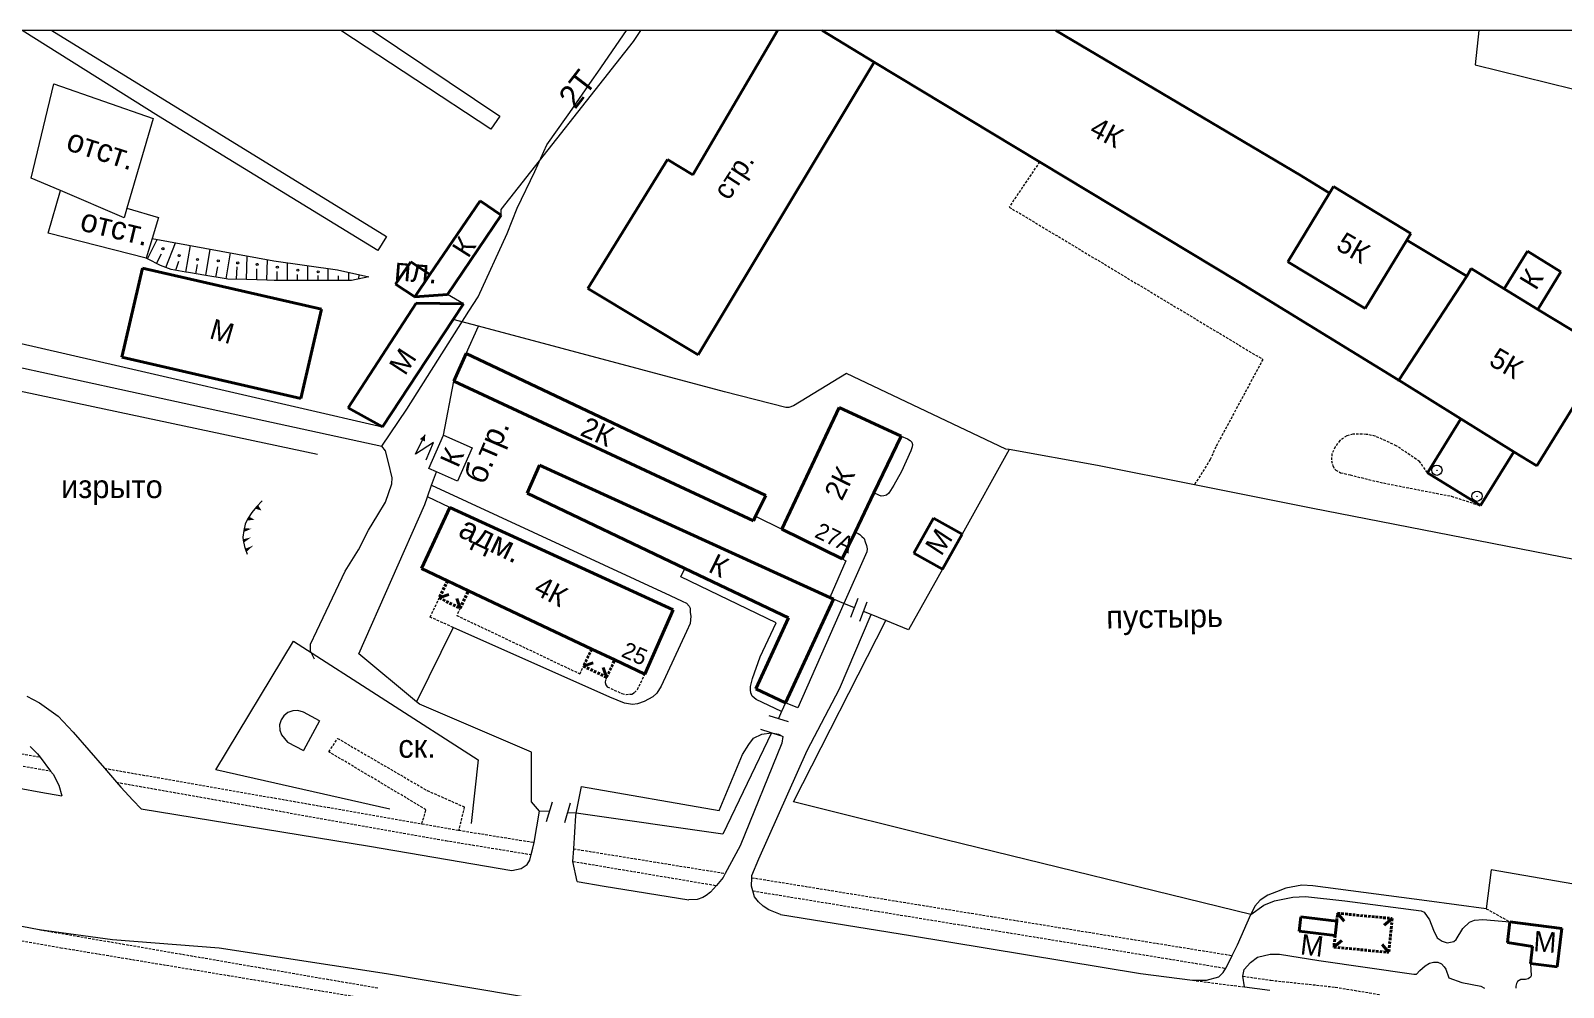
# Model space of a CAD drawing. Extents: x 1000 to 4000, y -5000 to -1000.
# Drawn here: x 2150.5 to 2450.5, y -1187.3 to -1000 of the extents above; entities that cross this region are included whole.
import ezdxf
from ezdxf.enums import TextEntityAlignment as Align

# ---------------------------------------------------------------- set-up
doc = ezdxf.new("R2010")
doc.units = 0
doc.header["$MEASUREMENT"] = 0
doc.linetypes.add('DASHED', pattern=[0.75, 0.5, -0.25])
for name, color, linetype in [('1', 7, 'CONTINUOUS'), ('11', 7, 'CONTINUOUS'), ('13', 7, 'CONTINUOUS'), ('14', 7, 'CONTINUOUS'), ('16', 7, 'CONTINUOUS'), ('17', 7, 'CONTINUOUS'), ('18', 7, 'CONTINUOUS'), ('19', 7, 'CONTINUOUS'), ('24', 7, 'CONTINUOUS'), ('37', 7, 'CONTINUOUS'), ('40', 7, 'CONTINUOUS'), ('5', 7, 'CONTINUOUS'), ('7', 7, 'CONTINUOUS')]:
    doc.layers.add(name, color=color, linetype=linetype)
doc.styles.get("Standard").update_dxf_attribs({"font": 'txt', "height": 0.2})

msp = doc.modelspace()

# ---------------------------------------------------------------- linework, layer by layer
at = {"layer": '1', "color": 253, "linetype": 'Continuous', "lineweight": 0}
msp.add_line((3000, -1000), (2000, -1000), dxfattribs=at)
at = {"layer": '11', "color": 253, "linetype": 'Continuous', "lineweight": 0}
for p, q in [((2268.55, -1002.13), (2269.98, -1000)), ((2433.95, -1000), (2433.24, -1006.66)), ((2242.63, -1035.04), (2268.55, -1002.13)), ((2433.24, -1006.66), (2463.44, -1014.18)), ((2153.96, -1039.62), (2156.39, -1031.32)), ((2242.63, -1036.14), (2242.63, -1035.04)), ((2173.17, -1044.54), (2153.96, -1039.62)), ((2235.28, -1053.48), (2232.12, -1051.66)), ((2238.18, -1057.86), (2233.25, -1056.55)), ((2235.81, -1063.17), (2238.18, -1057.86)), ((2286.36, -1070.67), (2238.18, -1057.86)), ((2147.86, -1061.07), (2167.99, -1065.7)), ((2167.99, -1065.7), (2203.02, -1073.77)), ((2310.22, -1067.11), (2299.83, -1073.42)), ((2341.41, -1081.89), (2310.22, -1067.11)), ((2231.36, -1079.21), (2233.39, -1068.59)), ((2298.36, -1073.77), (2286.36, -1070.67)), ((2203.02, -1073.77), (2219.39, -1077.54)), ((2298.93, -1073.77), (2298.36, -1073.77)), ((2299.83, -1073.42), (2298.93, -1073.77)), ((2342.06, -1082), (2332.84, -1098.54)), ((2342.06, -1082), (2341.41, -1081.89)), ((2359.33, -1085.09), (2342.06, -1082)), ((2378.31, -1088.89), (2359.33, -1085.09)), ((2229.03, -1088.94), (2229.96, -1086.33)), ((2401.14, -1093.46), (2378.31, -1088.89)), ((2227.68, -1092.73), (2228.2, -1091.27)), ((2228.2, -1091.27), (2229.03, -1088.94)), ((2214.76, -1121.96), (2227.68, -1092.73)), ((2452.97, -1103.57), (2401.14, -1093.46)), ((2292.44, -1095.06), (2297.57, -1097.59)), ((2310.11, -1103.78), (2306.98, -1110.97)), ((2309.37, -1103.42), (2310.11, -1103.78)), ((2329.02, -1105.38), (2322.37, -1117.3)), ((2307.7, -1111.28), (2298.3, -1131.6)), ((2306.98, -1110.97), (2307.7, -1111.28)), ((2309.73, -1112.11), (2307.7, -1111.28)), ((2311.77, -1112.95), (2309.73, -1112.11)), ((2311.06, -1114.82), (2312.49, -1111.08)), ((2312.85, -1115.56), (2314.28, -1111.82)), ((2299.85, -1150.94), (2317.95, -1115.49)), ((2315.07, -1114.3), (2313.57, -1113.69)), ((2317.95, -1115.49), (2315.07, -1114.3)), ((2322.37, -1117.3), (2317.95, -1115.49)), ((2226.09, -1131.36), (2214.76, -1121.96)), ((2226.65, -1131.81), (2226.09, -1131.36)), ((2248.57, -1141.2), (2226.65, -1131.81)), ((2297.53, -1133.25), (2296.89, -1134.63)), ((2298.3, -1131.6), (2297.53, -1133.25)), ((2297.29, -1138.05), (2293.48, -1136.81)), ((2294.99, -1134.03), (2298.8, -1135.23)), ((2295.53, -1137.47), (2286.04, -1157.3)), ((2248.57, -1150.93), (2248.57, -1141.2)), ((2250.13, -1152.76), (2248.57, -1150.93)), ((2251.53, -1154.79), (2252.65, -1150.95)), ((2255.11, -1155.01), (2256.22, -1151.17)), ((2329.69, -1158.41), (2299.85, -1150.94)), ((2252.09, -1152.87), (2250.13, -1152.76)), ((2257.33, -1153.18), (2255.66, -1153.09)), ((2286.04, -1157.3), (2257.33, -1153.18)), ((2257.33, -1153.18), (2257.33, -1153.18)), ((2389.34, -1173.03), (2329.69, -1158.41)), ((2436.37, -1164.28), (2435.41, -1171.87)), ((2480.55, -1171.92), (2436.37, -1164.28)), ((2392.68, -1169.21), (2391.18, -1170.2)), ((2394.41, -1168.54), (2392.68, -1169.21)), ((2396.23, -1167.87), (2394.41, -1168.54)), ((2399.36, -1167.29), (2396.23, -1167.87)), ((2401.51, -1167.42), (2399.36, -1167.29)), ((2423.78, -1170.36), (2401.51, -1167.42)), ((2390.12, -1171.39), (2389.34, -1173.03)), ((2391.18, -1170.2), (2390.12, -1171.39)), ((2435.41, -1171.87), (2423.78, -1170.36))]:
    msp.add_line(p, q, dxfattribs=at)
msp.add_point((2317.95, -1115.49), dxfattribs=at)
at = {"layer": '13', "color": 253, "linetype": 'Continuous', "lineweight": 40}
for p, q in [((2280.16, -1028.2), (2296.74, -1000)), ((2315.65, -1006.16), (2305.44, -1000)), ((2351.19, -1000), (2399.11, -1028.36)), ((2315.65, -1006.16), (2281.22, -1063.45)), ((2348.01, -1025.68), (2315.65, -1006.16)), ((2259.6, -1050.49), (2275.19, -1025.22)), ((2275.19, -1025.22), (2280.16, -1028.2)), ((2387.1, -1049.26), (2348.01, -1025.68)), ((2399.11, -1028.36), (2404.76, -1031.79)), ((2404.76, -1031.79), (2396.58, -1045.23)), ((2404.76, -1031.79), (2405.54, -1030.51)), ((2405.54, -1030.51), (2420.68, -1039.69)), ((2228.69, -1047.76), (2238.52, -1033.3)), ((2238.52, -1033.3), (2242.63, -1036.14)), ((2242.63, -1036.14), (2232.12, -1051.66)), ((2420.68, -1039.69), (2419.9, -1040.98)), ((2419.9, -1040.98), (2411.71, -1054.41)), ((2419.9, -1040.98), (2431.61, -1048.08)), ((2438.96, -1050.53), (2443.48, -1043.14)), ((2443.48, -1043.14), (2450.03, -1047.24)), ((2168.4, -1063.93), (2172.43, -1046.46)), ((2172.43, -1046.46), (2207.45, -1054.52)), ((2224.94, -1045.22), (2221.98, -1049.6)), ((2228.69, -1047.76), (2224.94, -1045.22)), ((2396.58, -1045.23), (2411.71, -1054.41)), ((2431.61, -1048.08), (2432.49, -1046.57)), ((2432.49, -1046.57), (2438.96, -1050.53)), ((2221.98, -1049.6), (2225.72, -1052.13)), ((2225.72, -1052.13), (2228.69, -1047.76)), ((2418.16, -1068.32), (2387.1, -1049.26)), ((2418.34, -1068.42), (2431.61, -1048.08)), ((2450.03, -1047.24), (2445.55, -1054.56)), ((2232.12, -1051.66), (2225.72, -1052.13)), ((2281.22, -1063.45), (2259.6, -1050.49)), ((2438.96, -1050.53), (2445.55, -1054.56)), ((2207.45, -1054.52), (2203.43, -1071.99)), ((2212.69, -1073.86), (2226.02, -1053.34)), ((2226.02, -1053.34), (2235.28, -1053.48)), ((2235.28, -1053.48), (2233.25, -1056.55)), ((2445.55, -1054.56), (2459.13, -1062.86)), ((2233.25, -1056.55), (2219.39, -1077.54)), ((2168.4, -1063.93), (2203.43, -1071.99)), ((2233.39, -1068.59), (2235.81, -1063.17)), ((2235.81, -1063.17), (2294.44, -1091.01)), ((2459.13, -1062.86), (2445.3, -1085.21)), ((2291.99, -1095.97), (2233.39, -1068.59)), ((2418.34, -1068.42), (2418.16, -1068.32)), ((2430.47, -1075.97), (2418.34, -1068.42)), ((2219.39, -1077.54), (2212.69, -1073.86)), ((2297.57, -1097.59), (2308.8, -1073.77)), ((2308.8, -1073.77), (2320.9, -1079.37)), ((2423.9, -1086.53), (2430.47, -1075.97)), ((2440.84, -1082.43), (2430.47, -1075.97)), ((2320.9, -1079.37), (2315.57, -1090.49)), ((2440.84, -1082.43), (2434.28, -1092.98)), ((2445.3, -1085.21), (2440.84, -1082.43)), ((2250.13, -1085.03), (2247.72, -1090.56)), ((2306.98, -1110.97), (2250.13, -1085.03)), ((2434.28, -1092.98), (2423.9, -1086.53)), ((2247.72, -1090.56), (2278.58, -1105.26)), ((2294.44, -1091.01), (2292.44, -1095.06)), ((2315.57, -1090.49), (2311.91, -1098.14)), ((2227.03, -1105.25), (2232.59, -1093.35)), ((2232.59, -1093.35), (2276.3, -1113.38)), ((2292.44, -1095.06), (2291.99, -1095.97)), ((2309.37, -1103.42), (2297.57, -1097.59)), ((2327.25, -1095.42), (2323.43, -1102.26)), ((2327.25, -1095.42), (2332.84, -1098.54)), ((2311.91, -1098.14), (2309.37, -1103.42)), ((2332.84, -1098.54), (2329.02, -1105.38)), ((2323.43, -1102.26), (2329.02, -1105.38)), ((2232.16, -1107.68), (2227.03, -1105.25)), ((2278.58, -1105.26), (2298.9, -1114.94)), ((2236.23, -1109.62), (2232.16, -1107.68)), ((2260.35, -1121.05), (2236.23, -1109.62)), ((2230.53, -1111.05), (2232.41, -1110.39)), ((2234.61, -1113.04), (2233.94, -1111.15)), ((2298.3, -1131.6), (2307.7, -1111.28)), ((2307.7, -1111.28), (2306.98, -1110.97)), ((2276.3, -1113.38), (2270.74, -1125.97)), ((2298.9, -1114.94), (2292.49, -1128.84)), ((2264.87, -1123.19), (2260.35, -1121.05)), ((2258.75, -1124.41), (2260.64, -1123.73)), ((2263.28, -1126.55), (2262.61, -1124.67)), ((2270.74, -1125.97), (2264.87, -1123.19)), ((2292.49, -1128.84), (2298.3, -1131.6)), ((2406.32, -1172.76), (2407.59, -1174.31)), ((2398.8, -1176.27), (2399.13, -1173.48)), ((2399.13, -1173.48), (2406.17, -1174.31)), ((2406.17, -1174.31), (2405.84, -1177.1)), ((2417.02, -1173.8), (2415.48, -1175.08)), ((2439.6, -1178.52), (2440.03, -1174.43)), ((2440.03, -1174.43), (2450.25, -1175.78)), ((2450.25, -1175.78), (2449.28, -1183.24)), ((2405.84, -1177.1), (2398.8, -1176.27)), ((2405.62, -1179.39), (2407.17, -1178.12)), ((2444.5, -1179.28), (2439.6, -1178.52)), ((2416.35, -1180.43), (2415.08, -1178.89)), ((2444.07, -1182.63), (2444.5, -1179.28)), ((2449.28, -1183.24), (2444.07, -1182.63))]:
    msp.add_line(p, q, dxfattribs=at)
at = {"layer": '13', "color": 253, "linetype": 'DASHED', "lineweight": 40}
for p, q in [((2232.16, -1107.68), (2230.53, -1111.05)), ((2234.61, -1113.04), (2236.23, -1109.62)), ((2230.53, -1111.05), (2234.61, -1113.04)), ((2260.35, -1121.05), (2258.75, -1124.41)), ((2258.75, -1124.41), (2263.28, -1126.55)), ((2263.28, -1126.55), (2264.87, -1123.19)), ((2406.17, -1174.31), (2406.32, -1172.76)), ((2406.32, -1172.76), (2417.02, -1173.8)), ((2417.02, -1173.8), (2416.35, -1180.43)), ((2405.84, -1177.1), (2405.62, -1179.39)), ((2405.62, -1179.39), (2416.35, -1180.43))]:
    msp.add_line(p, q, dxfattribs=at)
at = {"layer": '14', "color": 253, "linetype": 'Continuous', "lineweight": 0}
for p, q in [((2150.64, -1028.86), (2155.09, -1010.43)), ((2155.09, -1010.43), (2174.5, -1017.22)), ((2174.5, -1017.22), (2169.4, -1034.76)), ((2156.39, -1031.32), (2150.64, -1028.86)), ((2168.85, -1036.64), (2156.39, -1031.32)), ((2169.4, -1034.76), (2168.85, -1036.64)), ((2169.4, -1034.76), (2175.56, -1036.56)), ((2175.56, -1036.56), (2174.32, -1040.69)), ((2174.32, -1040.69), (2173.17, -1044.54)), ((2193.83, -1094.32), (2193.11, -1095.41)), ((2194.73, -1093.21), (2193.83, -1094.32)), ((2195.87, -1092.03), (2194.73, -1093.21)), ((2192.26, -1097.84), (2192.1, -1099.12)), ((2192.56, -1096.61), (2192.26, -1097.84)), ((2192.81, -1095.99), (2192.56, -1096.61)), ((2193.11, -1095.41), (2192.81, -1095.99)), ((2192.1, -1099.12), (2192.13, -1099.72)), ((2192.13, -1099.72), (2192.39, -1100.97)), ((2192.39, -1100.97), (2192.59, -1101.56)), ((2192.59, -1101.56), (2192.95, -1102.49))]:
    msp.add_line(p, q, dxfattribs=at)
for points in [[(2194.43, -1093.55), (2195.05, -1092.87), (2195.73, -1093.92)], [(2192.21, -1098.16), (2192.37, -1097.4), (2193.81, -1097.48)], [(2192.85, -1095.9), (2193.26, -1095.13), (2194.4, -1095.72)], [(2192.21, -1100.26), (2192.12, -1099.57), (2193.7, -1099.17)], [(2192.77, -1102.03), (2192.55, -1101.42), (2194.14, -1100.77)]]:
    msp.add_solid(points, dxfattribs=at)
at = {"layer": '16', "color": 253, "linetype": 'Continuous', "lineweight": 0}
for p, q in [((2225.84, -1082.9), (2227.78, -1079.08)), ((2228.5, -1085.69), (2231.36, -1079.21)), ((2231.36, -1079.21), (2236.97, -1081.69)), ((2229.41, -1080.59), (2225.84, -1082.9)), ((2227.93, -1084.01), (2229.41, -1080.59)), ((2236.97, -1081.69), (2234.11, -1088.17)), ((2229.96, -1086.33), (2228.5, -1085.69)), ((2234.11, -1088.17), (2229.96, -1086.33))]:
    msp.add_line(p, q, dxfattribs=at)
msp.add_solid([(2227.78, -1079.08), (2227.7, -1080.41), (2226.72, -1079.94)], dxfattribs=at)
at = {"layer": '18', "color": 253, "linetype": 'Continuous', "lineweight": 0}
for p, q in [((2261.54, -1008.1), (2267.15, -1000)), ((2256.06, -1016.01), (2260.45, -1009.67)), ((2260.45, -1009.67), (2261.54, -1008.1)), ((2255.42, -1016.94), (2256.06, -1016.01)), ((2251.57, -1022.34), (2255.42, -1016.94)), ((2249.2, -1027.6), (2251.57, -1022.34)), ((2245.78, -1034.77), (2249.2, -1027.6)), ((2243.81, -1039.69), (2245.78, -1034.77)), ((2238.16, -1052.08), (2243.81, -1039.69)), ((2236.3, -1054.88), (2238.16, -1052.08)), ((2224.14, -1074.07), (2236.3, -1054.88)), ((2122.81, -1060.38), (2171.6, -1070.98)), ((2171.6, -1070.98), (2219.28, -1081.32)), ((2219.28, -1081.32), (2224.14, -1074.07))]:
    msp.add_line(p, q, dxfattribs=at)
at = {"layer": '24', "color": 253, "linetype": 'Continuous', "lineweight": 0}
for p, q in [((2175.6, -1016.72), (2148.89, -1000)), ((2154.72, -1000), (2220.17, -1040.3)), ((2240.6, -1019.3), (2211.26, -1000)), ((2217.36, -1000), (2242.36, -1016.73)), ((2218.5, -1043.05), (2175.6, -1016.72)), ((2242.36, -1016.73), (2240.6, -1019.3)), ((2220.17, -1040.3), (2218.5, -1043.05)), ((2320.9, -1079.37), (2322.17, -1079.88)), ((2322.17, -1079.88), (2322.7, -1080.22)), ((2322.82, -1082.22), (2320.98, -1086.31)), ((2322.7, -1080.22), (2323.03, -1080.56)), ((2323.09, -1081.48), (2322.82, -1082.22)), ((2323.03, -1080.56), (2323.16, -1081.02)), ((2323.16, -1081.02), (2323.09, -1081.48)), ((2320.98, -1086.31), (2319.49, -1088.97)), ((2232.59, -1093.35), (2228.2, -1091.27)), ((2229.03, -1088.94), (2275.71, -1110.59)), ((2316.53, -1090.95), (2315.57, -1090.49)), ((2317.03, -1091.09), (2316.53, -1090.95)), ((2317.56, -1091.08), (2317.03, -1091.09)), ((2318.07, -1090.94), (2317.56, -1091.08)), ((2318.5, -1090.51), (2318.07, -1090.94)), ((2319.49, -1088.97), (2318.5, -1090.51)), ((2311.91, -1098.14), (2312.5, -1098.42)), ((2312.5, -1098.42), (2312.81, -1098.6)), ((2312.81, -1098.6), (2313.25, -1098.99)), ((2313.25, -1098.99), (2313.66, -1099.42)), ((2313.66, -1099.42), (2313.9, -1100.04)), ((2313.9, -1100.04), (2314.15, -1100.76)), ((2314.15, -1100.76), (2314.25, -1101.46)), ((2313.95, -1102.59), (2309.73, -1112.11)), ((2314.17, -1102.02), (2313.95, -1102.59)), ((2314.25, -1101.46), (2314.17, -1102.02)), ((2277.81, -1106.88), (2278.58, -1105.26)), ((2296.45, -1115.89), (2277.81, -1106.88)), ((2275.71, -1110.59), (2278.07, -1111.66)), ((2278.07, -1111.66), (2278.88, -1112.09)), ((2278.88, -1112.09), (2279.43, -1112.68)), ((2279.43, -1112.68), (2279.61, -1113.07)), ((2309.73, -1112.11), (2300.68, -1132.58)), ((2279.61, -1113.07), (2279.65, -1113.88)), ((2279.78, -1114.61), (2279.61, -1116.07)), ((2279.65, -1113.88), (2279.78, -1114.61)), ((2293.32, -1122.54), (2296.45, -1115.89)), ((2308.83, -1128.81), (2315.07, -1114.3)), ((2233.27, -1116.81), (2226.09, -1131.36)), ((2263.87, -1130.47), (2233.27, -1116.81)), ((2278.92, -1117.61), (2273.97, -1128.29)), ((2279.61, -1116.07), (2278.92, -1117.61)), ((2291.83, -1126.82), (2293.32, -1122.54)), ((2291.43, -1128.35), (2291.83, -1126.82)), ((2149.83, -1130.3), (2152.28, -1131.57)), ((2266.78, -1131.67), (2263.87, -1130.47)), ((2272.34, -1130.39), (2270.63, -1131.29)), ((2273.11, -1129.66), (2272.34, -1130.39)), ((2273.97, -1128.29), (2273.11, -1129.66)), ((2291.4, -1129.04), (2291.43, -1128.35)), ((2291.47, -1129.62), (2291.4, -1129.04)), ((2291.76, -1130.28), (2291.47, -1129.62)), ((2292.52, -1130.93), (2291.76, -1130.28)), ((2302.52, -1140.88), (2308.83, -1128.81)), ((2152.28, -1131.57), (2155.9, -1134.18)), ((2268.32, -1131.93), (2266.78, -1131.67)), ((2269.3, -1131.8), (2268.32, -1131.93)), ((2270.63, -1131.29), (2269.3, -1131.8)), ((2297.53, -1133.25), (2292.52, -1130.93)), ((2300.68, -1132.58), (2298.3, -1131.6)), ((2087.88, -1136.85), (2152.52, -1149.08)), ((2155.9, -1134.18), (2158.84, -1137.32)), ((2158.84, -1137.32), (2164.99, -1144.39)), ((2297.57, -1139.45), (2289.4, -1159.57)), ((2289.88, -1141.7), (2291.09, -1139.7)), ((2291.09, -1139.7), (2292.05, -1138.5)), ((2292.05, -1138.5), (2293.65, -1137.7)), ((2293.65, -1137.7), (2295.53, -1137.47)), ((2295.53, -1137.47), (2296.93, -1137.7)), ((2296.93, -1137.7), (2297.73, -1138.18)), ((2297.73, -1138.18), (2297.57, -1139.45)), ((2150.46, -1140.12), (2151.91, -1141.55)), ((2151.91, -1141.55), (2152.41, -1142.2)), ((2152.41, -1142.2), (2154.46, -1144.92)), ((2285.33, -1152.66), (2289.88, -1141.7)), ((2293.08, -1162.09), (2302.52, -1140.88)), ((2154.46, -1144.92), (2154.95, -1145.56)), ((2154.95, -1145.56), (2156.07, -1147.69)), ((2164.99, -1144.39), (2167.36, -1147.12)), ((2156.07, -1147.69), (2156.66, -1149.76)), ((2167.36, -1147.12), (2168.18, -1148.06)), ((2168.18, -1148.06), (2170.57, -1150.63)), ((2257.33, -1153.18), (2258.37, -1147.93)), ((2258.37, -1147.93), (2285.33, -1152.66)), ((2152.52, -1149.08), (2156.66, -1149.76)), ((2170.57, -1150.63), (2172.17, -1152.3)), ((2172.17, -1152.3), (2216.85, -1159.61)), ((2249.06, -1158.89), (2250.13, -1152.76)), ((2256.84, -1160.15), (2257.25, -1153.62)), ((2257.25, -1153.62), (2257.33, -1153.18)), ((2216.85, -1159.61), (2244.73, -1164.38)), ((2248.52, -1161.28), (2248.86, -1160.02)), ((2248.86, -1160.02), (2249.06, -1158.89)), ((2256.69, -1162.61), (2256.84, -1160.15)), ((2289.4, -1159.57), (2286.48, -1164.96)), ((2246.55, -1163.98), (2247.7, -1163.2)), ((2247.7, -1163.2), (2248.23, -1162.38)), ((2248.23, -1162.38), (2248.52, -1161.28)), ((2257.51, -1166.57), (2256.69, -1162.61)), ((2291.72, -1165.37), (2293.08, -1162.09)), ((2244.73, -1164.38), (2246.55, -1163.98)), ((2257.51, -1166.57), (2262.78, -1167.47)), ((2286.06, -1165.74), (2284.78, -1167.34)), ((2286.48, -1164.96), (2286.06, -1165.74)), ((2291.64, -1167.46), (2291.7, -1165.8)), ((2291.7, -1165.8), (2291.72, -1165.37)), ((2262.78, -1167.47), (2279.39, -1170.14)), ((2282.1, -1169.67), (2280.97, -1170.04)), ((2282.74, -1169.31), (2282.1, -1169.67)), ((2283.62, -1168.62), (2282.74, -1169.31)), ((2284.78, -1167.34), (2283.62, -1168.62)), ((2291.89, -1168.38), (2291.64, -1167.46)), ((2292.2, -1169.54), (2291.89, -1168.38)), ((2292.99, -1170.52), (2292.2, -1169.54)), ((2395.97, -1169.91), (2397.56, -1169.62)), ((2397.56, -1169.62), (2400.04, -1169.5)), ((2400.04, -1169.5), (2407.72, -1170.36)), ((2125.34, -1170.78), (2152.21, -1175.97)), ((2280.97, -1170.04), (2279.39, -1170.14)), ((2293.88, -1171.38), (2292.99, -1170.52)), ((2295.04, -1172.07), (2293.88, -1171.38)), ((2297.3, -1173.02), (2295.04, -1172.07)), ((2389.34, -1173.03), (2391.87, -1171.15)), ((2391.87, -1171.15), (2394.01, -1170.33)), ((2394.01, -1170.33), (2395.97, -1169.91)), ((2407.72, -1170.36), (2422.69, -1172.32)), ((2422.69, -1172.32), (2423.26, -1172.57)), ((2423.26, -1172.57), (2424.32, -1174.04)), ((2297.3, -1173.02), (2322.76, -1177.11)), ((2386.74, -1178.93), (2389.34, -1173.03)), ((2424.32, -1174.04), (2425.1, -1176.08)), ((2429.54, -1177.89), (2430.85, -1175.76)), ((2430.85, -1175.76), (2432.16, -1174.49)), ((2432.16, -1174.49), (2433.1, -1174.09)), ((2433.1, -1174.09), (2434.77, -1173.96)), ((2434.77, -1173.96), (2440.03, -1174.43)), ((2152.21, -1175.97), (2166.57, -1177.88)), ((2166.57, -1177.88), (2187.45, -1179.53)), ((2322.76, -1177.11), (2367.73, -1184.58)), ((2425.1, -1176.08), (2425.84, -1177.56)), ((2425.84, -1177.56), (2426.82, -1178.25)), ((2426.82, -1178.25), (2427.8, -1178.58)), ((2427.8, -1178.58), (2429.06, -1178.29)), ((2429.06, -1178.29), (2429.54, -1177.89)), ((2187.45, -1179.53), (2220.16, -1184.55)), ((2384.77, -1182.95), (2385.71, -1181.04)), ((2385.71, -1181.04), (2386.74, -1178.93)), ((2389.26, -1182.38), (2390.67, -1181.36)), ((2390.67, -1181.36), (2393.15, -1180.8)), ((2393.15, -1180.8), (2394.95, -1180.8)), ((2394.95, -1180.8), (2402.68, -1182.04)), ((2220.16, -1184.55), (2254.01, -1190.21)), ((2367.73, -1184.58), (2377.93, -1185.89)), ((2383.11, -1185.23), (2383.95, -1184.38)), ((2383.95, -1184.38), (2384.44, -1183.53)), ((2384.44, -1183.53), (2384.77, -1182.95)), ((2387.8, -1185.09), (2388.08, -1183.79)), ((2388.08, -1183.79), (2389.26, -1182.38)), ((2402.68, -1182.04), (2421.26, -1184.69)), ((2421.26, -1184.69), (2421.78, -1184.66)), ((2421.78, -1184.66), (2422.4, -1183.98)), ((2422.4, -1183.98), (2423.5, -1183.08)), ((2423.5, -1183.08), (2424.32, -1182.55)), ((2424.32, -1182.55), (2425.13, -1182.35)), ((2425.13, -1182.35), (2425.95, -1182.35)), ((2425.95, -1182.35), (2426.66, -1182.69)), ((2426.66, -1182.69), (2427.22, -1183.22)), ((2427.22, -1183.22), (2427.53, -1183.7)), ((2427.53, -1183.7), (2428.12, -1185.42)), ((2444.07, -1182.63), (2444.19, -1184.99)), ((2377.93, -1185.89), (2380.69, -1185.89)), ((2380.69, -1185.89), (2383.11, -1185.23)), ((2388.11, -1187.19), (2387.8, -1185.09)), ((2388.11, -1187.19), (2393.05, -1187.82)), ((2428.12, -1185.42), (2430.67, -1186.35)), ((2430.67, -1186.35), (2434.34, -1187.03)), ((2434.34, -1187.03), (2435.07, -1187.42)), ((2441.38, -1186.51), (2441.21, -1187.04)), ((2441.21, -1187.04), (2441.21, -1187.44)), ((2441.56, -1186.15), (2441.38, -1186.51)), ((2442.23, -1185.75), (2441.56, -1186.15)), ((2443.12, -1185.7), (2442.23, -1185.75)), ((2443.61, -1185.57), (2443.12, -1185.7)), ((2444.1, -1185.26), (2443.61, -1185.57)), ((2444.19, -1184.99), (2444.1, -1185.26))]:
    msp.add_line(p, q, dxfattribs=at)
at = {"layer": '24', "color": 253, "linetype": 'DASHED', "lineweight": 0}
for p, q in [((2348.01, -1025.68), (2342.06, -1034.53)), ((2342.06, -1034.53), (2391.71, -1064.35)), ((2391.71, -1064.35), (2382.5, -1081.49)), ((2408.12, -1079.32), (2406.79, -1080.23)), ((2409.33, -1078.98), (2408.12, -1079.32)), ((2411.95, -1079.02), (2409.33, -1078.98)), ((2413.7, -1079.36), (2411.95, -1079.02)), ((2417.83, -1081.26), (2413.7, -1079.36)), ((2382.5, -1081.49), (2381.42, -1083.97)), ((2405.23, -1082.78), (2405.12, -1084.18)), ((2405.88, -1081.48), (2405.23, -1082.78)), ((2406.79, -1080.23), (2405.88, -1081.48)), ((2422.39, -1084.34), (2417.83, -1081.26)), ((2381.42, -1083.97), (2378.31, -1088.89)), ((2405.12, -1084.18), (2405.39, -1085.21)), ((2405.39, -1085.21), (2405.96, -1086.01)), ((2423.9, -1086.53), (2422.39, -1084.34)), ((2405.96, -1086.01), (2406.91, -1086.54)), ((2406.91, -1086.54), (2408.77, -1086.96)), ((2408.77, -1086.96), (2414.61, -1088.4)), ((2414.61, -1088.4), (2428.62, -1091.14)), ((2428.62, -1091.14), (2434.28, -1092.98)), ((2228.72, -1114.78), (2230.53, -1111.05)), ((2233.27, -1116.81), (2228.72, -1114.78)), ((2234.61, -1113.04), (2233.93, -1114.47)), ((2233.93, -1114.47), (2258.05, -1125.9)), ((2258.05, -1125.9), (2258.75, -1124.41)), ((2263.05, -1127.1), (2262.96, -1127.58)), ((2262.96, -1127.58), (2263.13, -1128.05)), ((2263.28, -1126.55), (2263.05, -1127.1)), ((2269.3, -1128.99), (2270.74, -1125.97)), ((2263.13, -1128.05), (2263.41, -1128.45)), ((2263.41, -1128.45), (2266.28, -1129.76)), ((2266.28, -1129.76), (2267.07, -1129.93)), ((2267.07, -1129.93), (2267.73, -1129.87)), ((2267.73, -1129.87), (2268.25, -1129.85)), ((2268.25, -1129.85), (2268.72, -1129.55)), ((2268.72, -1129.55), (2269.3, -1128.99)), ((2115.54, -1135.63), (2152.41, -1142.2)), ((2115.08, -1138.06), (2154.46, -1144.92)), ((2208.92, -1141.17), (2210.61, -1138.53)), ((2210.61, -1138.53), (2228.14, -1148.73)), ((2227.92, -1152.49), (2208.92, -1141.17)), ((2164.99, -1144.39), (2227.12, -1155.25)), ((2167.36, -1147.12), (2231.81, -1158.54)), ((2228.14, -1148.73), (2235.41, -1151.94)), ((2227.12, -1155.25), (2227.92, -1152.49)), ((2235.41, -1151.94), (2234.34, -1156.51)), ((2227.12, -1155.25), (2234.34, -1156.51)), ((2234.34, -1156.51), (2249.06, -1158.89)), ((2231.81, -1158.54), (2248.52, -1161.28)), ((2256.84, -1160.15), (2286.48, -1164.96)), ((2256.69, -1162.61), (2284.78, -1167.34)), ((2291.7, -1165.8), (2385.71, -1181.04)), ((2291.89, -1168.38), (2384.44, -1183.53)), ((2435.41, -1171.87), (2440.03, -1174.43)), ((2124.42, -1173.87), (2156.45, -1179.5)), ((2152.21, -1175.97), (2218.56, -1187.38)), ((2156.45, -1179.5), (2218.17, -1189.74)), ((2377.93, -1185.89), (2388.11, -1187.19)), ((2387.8, -1185.09), (2393.28, -1185.88)), ((2393.28, -1185.88), (2405.89, -1187.22)), ((2405.89, -1187.22), (2414.71, -1188.7))]:
    msp.add_line(p, q, dxfattribs=at)
at = {"layer": '37', "color": 253, "linetype": 'Continuous', "lineweight": 0}
for p, q in [((2173.4, -1044.66), (2175.3, -1040.87)), ((2174.32, -1040.69), (2198.13, -1045.03)), ((2175.19, -1045.55), (2176.14, -1043.66)), ((2177.02, -1046.35), (2178.89, -1041.53)), ((2180.9, -1047.26), (2181.82, -1042.06)), ((2184.85, -1047.91), (2185.69, -1042.76)), ((2188.8, -1048.56), (2189.63, -1043.48)), ((2173.4, -1044.66), (2173.17, -1044.54)), ((2175.99, -1045.95), (2173.4, -1044.66)), ((2177.02, -1046.35), (2175.99, -1045.95)), ((2178.06, -1046.75), (2177.02, -1046.35)), ((2180.9, -1047.26), (2178.06, -1046.75)), ((2178.95, -1046.91), (2179.58, -1045.11)), ((2182.87, -1047.6), (2183.2, -1045.75)), ((2186.82, -1048.23), (2187.15, -1046.22)), ((2190.81, -1048.66), (2190.97, -1046.26)), ((2192.79, -1048.72), (2192.93, -1044.08)), ((2194.79, -1048.78), (2194.83, -1046.64)), ((2196.79, -1048.84), (2196.91, -1044.81)), ((2198.13, -1045.03), (2210.61, -1046.82)), ((2200.79, -1048.88), (2200.79, -1045.41)), ((2204.79, -1048.88), (2204.79, -1045.98)), ((2208.79, -1048.88), (2208.79, -1046.56)), ((2210.61, -1046.82), (2216.72, -1048.21)), ((2181.44, -1047.35), (2180.9, -1047.26)), ((2184.85, -1047.91), (2181.44, -1047.35)), ((2188.8, -1048.56), (2184.85, -1047.91)), ((2189.15, -1048.62), (2188.8, -1048.56)), ((2192.79, -1048.72), (2189.15, -1048.62)), ((2196.79, -1048.84), (2192.79, -1048.72)), ((2198.18, -1048.88), (2196.79, -1048.84)), ((2200.79, -1048.88), (2198.18, -1048.88)), ((2198.79, -1048.9), (2198.79, -1047.12)), ((2204.79, -1048.88), (2200.79, -1048.88)), ((2202.79, -1048.88), (2202.76, -1047.75)), ((2208.79, -1048.88), (2204.79, -1048.88)), ((2206.79, -1048.88), (2206.8, -1047.94)), ((2212.79, -1048.88), (2208.79, -1048.88)), ((2210.79, -1048.88), (2210.77, -1047.99)), ((2212.79, -1048.88), (2212.79, -1047.32)), ((2213.34, -1048.88), (2212.79, -1048.88)), ((2216.72, -1048.21), (2213.34, -1048.88)), ((2214.8, -1048.59), (2214.83, -1047.75)), ((2206.72, -1082.96), (2092.54, -1058.77)), ((2220, -1082.27), (2219.28, -1081.32)), ((2220.61, -1084.54), (2220, -1082.27)), ((2221.3, -1087.55), (2220.61, -1084.54)), ((2219.98, -1092.29), (2221.26, -1088.69)), ((2221.26, -1088.69), (2221.3, -1087.55)), ((2216.64, -1097.77), (2218.52, -1094.77)), ((2218.52, -1094.77), (2219.98, -1092.29)), ((2214.68, -1101.61), (2216.64, -1097.77)), ((2212.11, -1105.8), (2214.68, -1101.61)), ((2206.55, -1117.45), (2212.11, -1105.8)), ((2205.35, -1120.11), (2206.55, -1117.45)), ((2205.35, -1121.48), (2205.35, -1120.11)), ((2206.12, -1123.02), (2205.35, -1121.48))]:
    msp.add_line(p, q, dxfattribs=at)
for centre in [(2176.44, -1042.68), (2179.62, -1044.04), (2183.22, -1044.78), (2187.27, -1045.07), (2191.07, -1045.47), (2194.88, -1045.75), (2198.83, -1046.3), (2202.85, -1046.9), (2206.81, -1047.19)]:
    msp.add_circle(centre, 0.2, dxfattribs=at)
at = {"layer": '40', "color": 253, "linetype": 'Continuous', "lineweight": 0}
for p, q in [((2186.78, -1144.69), (2202.01, -1119.49)), ((2202.01, -1119.49), (2238.14, -1142.76)), ((2238.14, -1142.76), (2236.79, -1155.18)), ((2220.82, -1152.39), (2186.78, -1144.69))]:
    msp.add_line(p, q, dxfattribs=at)
at = {"layer": '7', "color": 253, "linetype": 'Continuous', "lineweight": 0}
for p, q in [((2200.91, -1133.47), (2200.11, -1134.09)), ((2201.86, -1133.12), (2200.91, -1133.47)), ((2202.87, -1133.09), (2201.86, -1133.12)), ((2203.98, -1133.43), (2202.87, -1133.09)), ((2207.08, -1135.1), (2203.98, -1133.43)), ((2199.55, -1134.93), (2199.27, -1135.9)), ((2199.27, -1135.9), (2199.3, -1136.91)), ((2200.11, -1134.09), (2199.55, -1134.93)), ((2207.08, -1135.1), (2203.94, -1140.93)), ((2199.3, -1136.91), (2199.65, -1137.87)), ((2199.65, -1137.87), (2200.84, -1139.27)), ((2200.84, -1139.27), (2203.94, -1140.93))]:
    msp.add_line(p, q, dxfattribs=at)
for centre, radius in [((2425.78, -1086.05), 1), ((2425.78, -1086.05), 0.041), ((2433.62, -1091.14), 1), ((2433.62, -1091.14), 0.041)]:
    msp.add_circle(centre, radius, dxfattribs=at)

# ---------------------------------------------------------------- texts
at = {"layer": '17', "color": 253, "linetype": 'Continuous', "lineweight": 0}
for s, height, rotation, p in [('4К', 4, 332.4881, (2361.15, -1019.92)), ('отст.', 4.5, 342.2837, (2164.35, -1023.22)), (' стр.', 4, 57.1493, (2288.21, -1029.25)), ('отст.', 4.5, 346.4865, (2167.07, -1038.46)), ('К', 4, 57.5398, (2235.33, -1042.32)), ('5К', 4, 329.9133, (2409.4, -1042.51)), ('пл.', 4.5, 355.2916, (2226, -1046.97)), ('К', 4, 58.722, (2444.24, -1048.64)), ('М', 4, 343.8203, (2188.03, -1058.86)), ('М', 4, 56.8372, (2223.36, -1064.73)), ('5К', 4, 329.9133, (2439.34, -1065.13)), ('2К', 4, 336.5947, (2261.47, -1078.48)), ('б.тр.', 4.5, 66.7349, (2240.25, -1082.48)), ('К', 4, 65.9097, (2232.99, -1083.51)), ('2К', 4, 63.5432, (2308.83, -1088.59)), ('адм.', 4.5, 334.3332, (2240.37, -1100.19)), ('27А', 3.2, 334.0766, (2307.91, -1099.24)), ('М', 4, 56.8372, (2328.29, -1100.05)), ('К', 4, 333.6157, (2285.24, -1104.71)), ('4К', 4, 332.4881, (2252.41, -1109.75)), ('пустырь', 4.5, 0.7686, (2372.49, -1115.31)), ('25', 3.2, 336.2637, (2268.78, -1121.93)), ('М', 4, 353.1993, (2401.34, -1179.06)), ('М', 4, 356.039, (2446.93, -1178.36))]:
    msp.add_text(s, height=height, rotation=rotation, dxfattribs=at).set_placement(p, align=Align.MIDDLE)
msp.add_text('изрыто', height=4.5, dxfattribs=at).set_placement((2166.45, -1089.92), align=Align.MIDDLE)
at = {"layer": '19', "color": 253, "linetype": 'Continuous', "lineweight": 0}
msp.add_text('2Т', height=4.5, rotation=52.4097, dxfattribs=at).set_placement((2257.46, -1011.38), align=Align.MIDDLE)
at = {"layer": '5', "color": 253, "linetype": 'Continuous', "lineweight": 0}
msp.add_text('ск.', height=4.5, dxfattribs=at).set_placement((2226.16, -1140.11), align=Align.MIDDLE)

doc.saveas('drawing.dxf')
